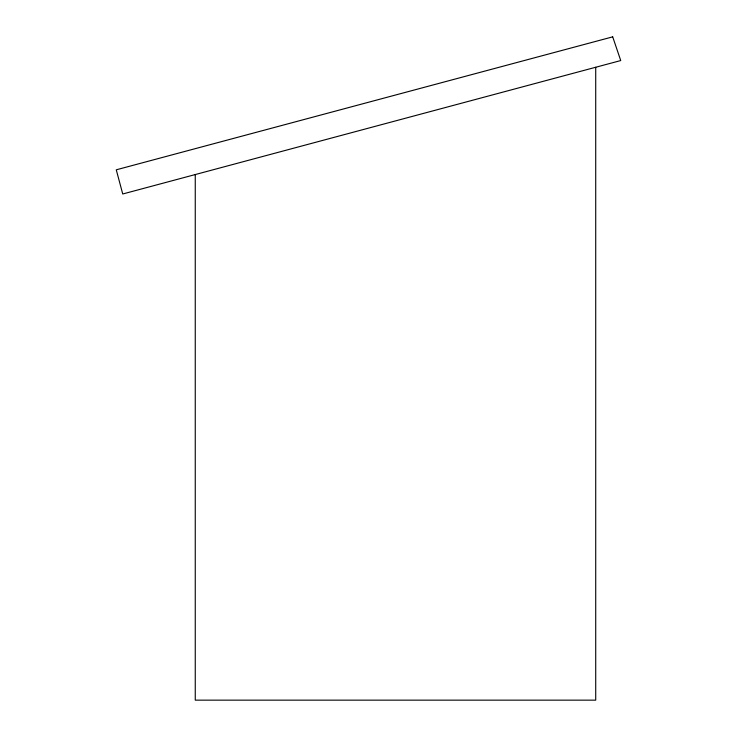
<?xml version="1.0" encoding="UTF-8"?>
<svg xmlns="http://www.w3.org/2000/svg" width="737" height="737" viewBox="0 0 737 737"><rect width="100%" height="100%" fill="white"/><g stroke="black" fill="none" stroke-linecap="round" stroke-linejoin="round"><path stroke-width="1.11" d="M595.717 67.26L595.717 700.15L195.259 700.15L195.259 174.558M612.696 36.85L116.262 169.814L122.738 193.988L620.738 60.554L612.696 36.85"/></g></svg>
